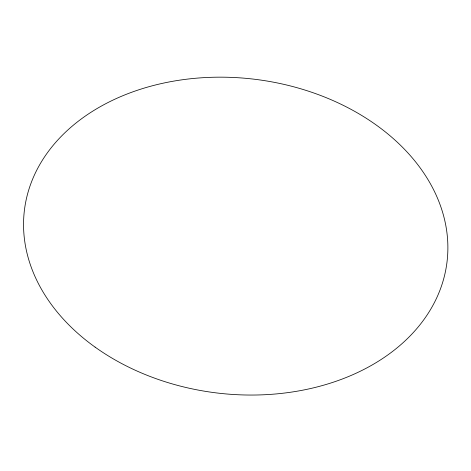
<?xml version="1.0" encoding="UTF-8"?>
<svg xmlns="http://www.w3.org/2000/svg" width="471" height="471" viewBox="0 0 471 471"><rect width="100%" height="100%" fill="white"/><g stroke="black" fill="none" stroke-linecap="round" stroke-linejoin="round"><path stroke-width="0.71" d="M95.101 347.121A212.874 157.985 7 0 0 443.611 279.115A212.874 157.985 7 0 0 168.424 82.095A212.874 157.985 7 0 0 95.101 347.121"/></g></svg>
